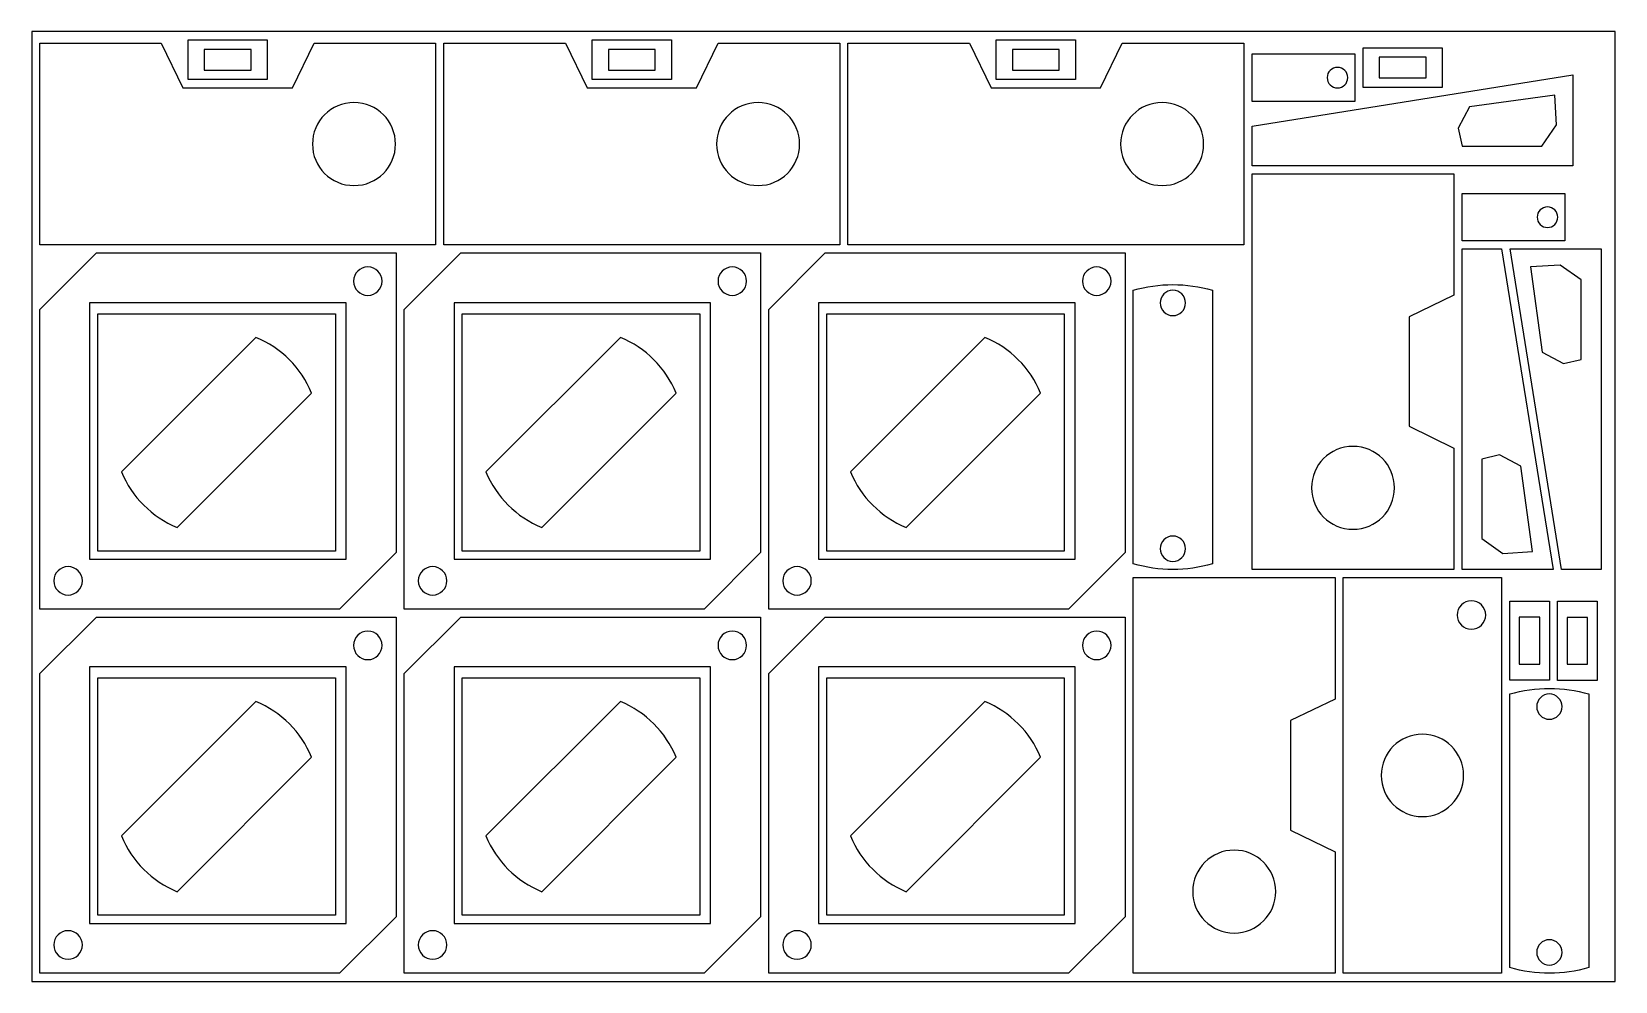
# Model space of a CAD drawing. Header units: metres. Extents: x 0 to 2000, y 0 to 1200.
import ezdxf

# ---------------------------------------------------------------- set-up
doc = ezdxf.new("R2010")
doc.units = ezdxf.units.M

msp = doc.modelspace()

# ---------------------------------------------------------------- linework, layer by layer
for points in [[(0, 0), (2000, 0), (2000, 1200), (0, 1200)], [(510.2, 930.5), (10.2, 930.5), (10.2, 1185.5), (163.7, 1185.5), (191.1, 1129), (329.4, 1129), (356.7, 1185.5), (510.2, 1185.5)], [(297.6, 1139.5), (197.6, 1139.5), (197.6, 1189.5), (297.6, 1189.5)], [(1020.5, 930.5), (520.5, 930.5), (520.5, 1185.5), (674, 1185.5), (701.4, 1129), (839.7, 1129), (867, 1185.5), (1020.5, 1185.5)], [(807.9, 1139.5), (707.9, 1139.5), (707.9, 1189.5), (807.9, 1189.5)], [(1530.8, 930.5), (1030.8, 930.5), (1030.8, 1185.5), (1184.4, 1185.5), (1211.7, 1129), (1350, 1129), (1377.3, 1185.5), (1530.8, 1185.5)], [(1318.2, 1139.5), (1218.2, 1139.5), (1218.2, 1189.5), (1318.2, 1189.5)], [(277.2, 1164.5), (277.2, 1177.5), (218, 1177.5), (218, 1164.5), (218, 1151.5), (277.2, 1151.5)], [(787.5, 1164.5), (787.5, 1177.5), (728.3, 1177.5), (728.3, 1164.5), (728.3, 1151.5), (787.5, 1151.5)], [(1297.8, 1164.5), (1297.8, 1177.5), (1238.6, 1177.5), (1238.6, 1164.5), (1238.6, 1151.5), (1297.8, 1151.5)], [(1671.2, 1111.9), (1541.2, 1111.9), (1541.2, 1171.9), (1671.2, 1171.9)], [(1781.5, 1129.6), (1681.5, 1129.6), (1681.5, 1179.6), (1781.5, 1179.6)], [(1761.1, 1154.6), (1761.1, 1167.6), (1701.9, 1167.6), (1701.9, 1154.6), (1701.9, 1141.6), (1761.1, 1141.6)], [(1946.2, 1030.5), (1541.2, 1030.5), (1541.2, 1080.5), (1946.2, 1145.5)], [(1907.1, 1055.5), (1925.7, 1082.3), (1923.6, 1119.6), (1815.7, 1105), (1801.4, 1078), (1806.7, 1055.5)], [(1541.2, 520.4), (1541.2, 1020.4), (1796.2, 1020.4), (1796.2, 866.9), (1739.6, 839.5), (1739.6, 701.3), (1796.2, 673.9), (1796.2, 520.4)], [(1936.4, 935.5), (1806.4, 935.5), (1806.4, 995.5), (1936.4, 995.5)], [(388.8, 470.4), (10.2, 470.4), (10.2, 848.9), (81.7, 920.4), (460.2, 920.4), (460.2, 541.8)], [(849.1, 470.4), (470.5, 470.4), (470.5, 848.9), (542, 920.4), (920.5, 920.4), (920.5, 541.8)], [(1309.4, 470.4), (930.8, 470.4), (930.8, 848.9), (1002.3, 920.4), (1380.8, 920.4), (1380.8, 541.8)], [(1806.4, 520.4), (1806.4, 925.4), (1856.4, 925.4), (1921.4, 520.4)], [(1982, 925.4), (1982, 520.4), (1932, 520.4), (1867, 925.4)], [(1957, 886.3), (1930.3, 905), (1892.9, 902.8), (1907.6, 794.9), (1934.6, 780.7), (1957, 785.9)], [(397.2, 857.4), (73.2, 857.4), (73.2, 533.4), (397.2, 533.4)], [(383.5, 543.6), (83.5, 543.6), (83.5, 843.6), (383.5, 843.6)], [(857.5, 857.4), (533.5, 857.4), (533.5, 533.4), (857.5, 533.4)], [(843.8, 543.6), (543.8, 543.6), (543.8, 843.6), (843.8, 843.6)], [(1317.8, 857.4), (993.8, 857.4), (993.8, 533.4), (1317.8, 533.4)], [(1304.1, 543.6), (1004.1, 543.6), (1004.1, 843.6), (1304.1, 843.6)], [(1831.4, 559.5), (1858.1, 540.8), (1895.5, 543), (1880.8, 650.8), (1853.8, 665.1), (1831.4, 659.9)], [(1391.2, 10.2), (1391.2, 510.2), (1646.2, 510.2), (1646.2, 356.7), (1589.6, 329.4), (1589.6, 191.1), (1646.2, 163.7), (1646.2, 10.2)], [(1656.4, 10.2), (1656.4, 510.2), (1856.4, 510.2), (1856.4, 10.2)], [(1866.7, 380.4), (1866.7, 480.4), (1916.7, 480.4), (1916.7, 380.4)], [(1927, 380.2), (1927, 480.2), (1977, 480.2), (1977, 380.2)], [(388.8, 10.2), (10.2, 10.2), (10.2, 388.8), (81.7, 460.2), (460.2, 460.2), (460.2, 81.7)], [(849.1, 10.2), (470.5, 10.2), (470.5, 388.8), (542, 460.2), (920.5, 460.2), (920.5, 81.7)], [(1309.4, 10.2), (930.8, 10.2), (930.8, 388.8), (1002.3, 460.2), (1380.8, 460.2), (1380.8, 81.7)], [(1891.7, 400.8), (1904.7, 400.8), (1904.7, 460), (1891.7, 460), (1878.7, 460), (1878.7, 400.8)], [(1952, 400.6), (1965, 400.6), (1965, 459.8), (1952, 459.8), (1939, 459.8), (1939, 400.6)], [(397.2, 397.2), (73.2, 397.2), (73.2, 73.2), (397.2, 73.2)], [(383.5, 83.5), (83.5, 83.5), (83.5, 383.5), (383.5, 383.5)], [(857.5, 397.2), (533.5, 397.2), (533.5, 73.2), (857.5, 73.2)], [(843.8, 83.5), (543.8, 83.5), (543.8, 383.5), (843.8, 383.5)], [(1317.8, 397.2), (993.8, 397.2), (993.8, 73.2), (1317.8, 73.2)], [(1304.1, 83.5), (1004.1, 83.5), (1004.1, 383.5), (1304.1, 383.5)]]:
    msp.add_lwpolyline(points, close=True)
for points in [[(1662.1, 1141.9, 1), (1636.1, 1141.9, 1)], [(459.5, 1058, 1), (354.6, 1058, 1)], [(969.8, 1058, 1), (864.9, 1058, 1)], [(1480.1, 1058, 1), (1375.2, 1058, 1)], [(1927.3, 965.5, 1), (1901.3, 965.5, 1)], [(442.5, 884.7, 1), (406.5, 884.7, 1)], [(902.8, 884.7, 1), (866.8, 884.7, 1)], [(1363.1, 884.7, 1), (1327.1, 884.7, 1)], [(1491.2, 527.5, -0.141677), (1391.2, 527.5), (1391.2, 873.3, -0.141677), (1491.2, 873.3)], [(1441.2, 841.2, 1), (1441.2, 873.2, 1)], [(353.6, 743.3, 0.199116), (283.2, 813.7), (113.3, 643.9, 0.199116), (183.8, 573.5)], [(813.9, 743.3, 0.199116), (743.5, 813.7), (573.6, 643.9, 0.199116), (644.1, 573.5)], [(1274.2, 743.3, 0.199116), (1203.8, 813.7), (1034, 643.9, 0.199116), (1104.4, 573.5)], [(1668.7, 571.2, 1), (1668.7, 676, 1)], [(1441.2, 530.7, 1), (1441.2, 562.7, 1)], [(64, 506.1, 1), (28, 506.1, 1)], [(524.3, 506.1, 1), (488.3, 506.1, 1)], [(984.6, 506.1, 1), (948.6, 506.1, 1)], [(1818.3, 444.9, 1), (1818.3, 480.9, 1)], [(442.5, 424.5, 1), (406.5, 424.5, 1)], [(902.8, 424.5, 1), (866.8, 424.5, 1)], [(1363.1, 424.5, 1), (1327.1, 424.5, 1)], [(1966.7, 17.3, -0.141677), (1866.7, 17.3), (1866.7, 363.1, -0.141677), (1966.7, 363.1)], [(1916.7, 331.1, 1), (1916.7, 363.1, 1)], [(353.6, 283.2, 0.199116), (283.2, 353.6), (113.3, 183.8, 0.199116), (183.8, 113.3)], [(813.9, 283.2, 0.199116), (743.5, 353.6), (573.6, 183.8, 0.199116), (644.1, 113.3)], [(1274.2, 283.2, 0.199116), (1203.8, 353.6), (1034, 183.8, 0.199116), (1104.4, 113.3)], [(1756.4, 208.2, 1), (1756.4, 312.2, 1)], [(1518.7, 61, 1), (1518.7, 165.8, 1)], [(64, 46, 1), (28, 46, 1)], [(524.3, 46, 1), (488.3, 46, 1)], [(984.6, 46, 1), (948.6, 46, 1)], [(1916.7, 20.6, 1), (1916.7, 52.6, 1)]]:
    msp.add_lwpolyline(points, format="xyb", close=True)

doc.saveas('drawing.dxf')
